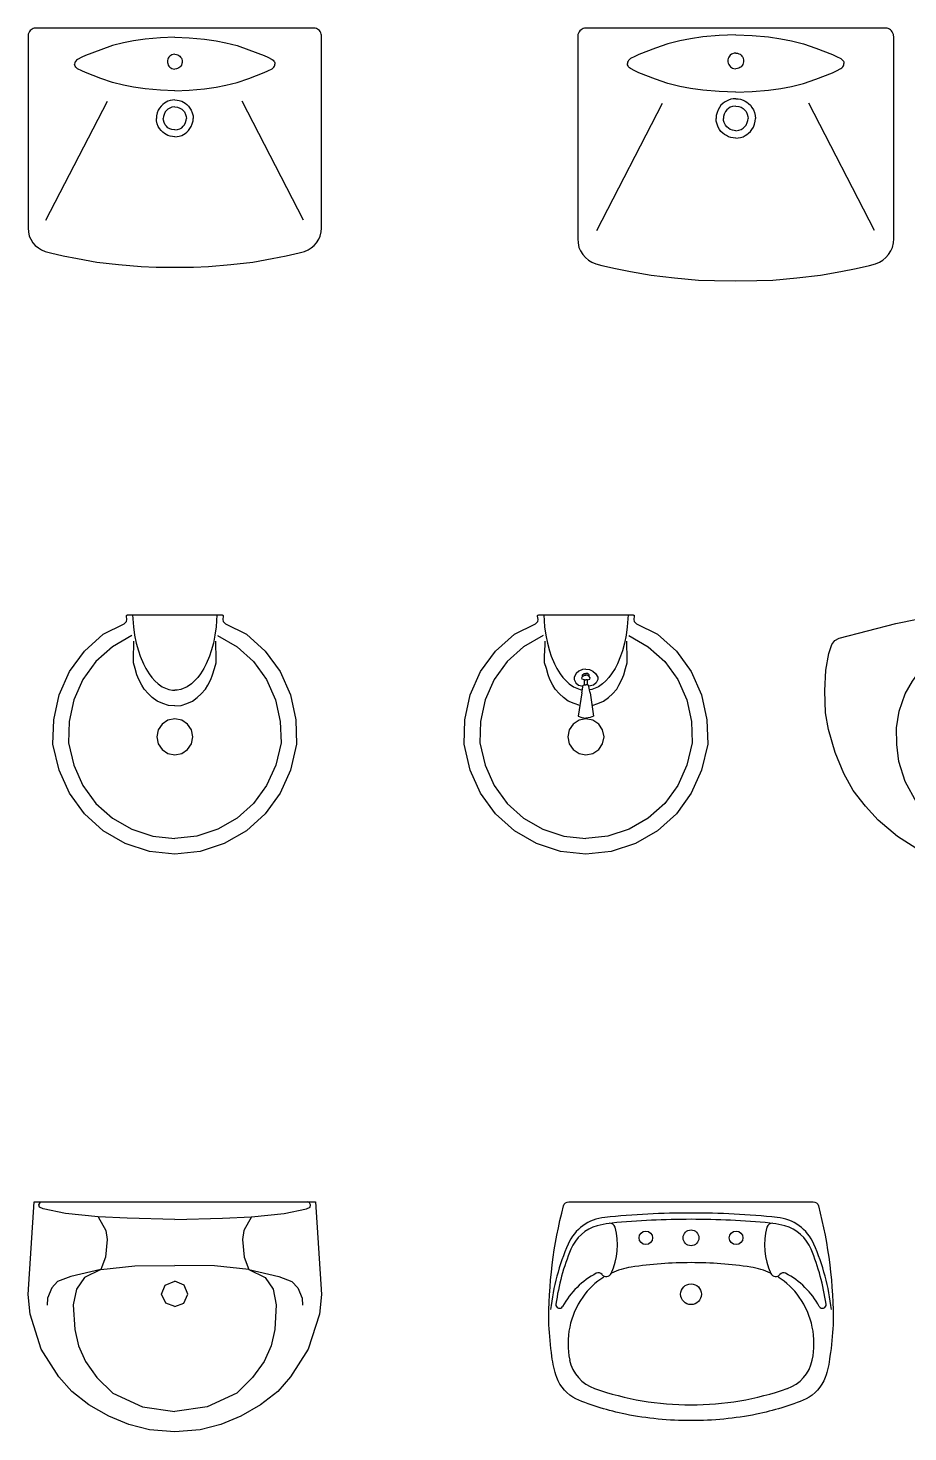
# Model space of a CAD drawing. Header units: millimetres. Extents: x 5135 to 18817, y 4023 to 17584.
# Drawn here: x 5360 to 7310, y 4063 to 7173 of the extents above; entities that cross this region are included whole.
import ezdxf

# ---------------------------------------------------------------- set-up
doc = ezdxf.new("R2010")
doc.units = ezdxf.units.MM
doc.layers.add('cad-block.com', color=250, linetype='Continuous')

# ---------------------------------------------------------------- blocks, each defined once
blk = doc.blocks.new('washbasin 97_top_cad-block.com')
at = {"color": 0}
for p, q in [((-91.5, -28.3), (-113.4, -32.5)), ((-65.7, -24.4), (-91.5, -28.3)), ((-31.9, -21.6), (-65.7, -24.4)), ((0, -20.4), (-31.9, -21.6)), ((0, -20.4), (31.9, -21.6)), ((31.9, -21.6), (65.7, -24.4)), ((65.7, -24.4), (91.5, -28.3)), ((91.5, -28.3), (113.4, -32.5)), ((-198.1, -60.7), (-206.3, -64.6)), ((-163.8, -47.8), (-198.1, -60.7)), ((-138.1, -38.7), (-163.8, -47.8)), ((-113.4, -32.5), (-138.1, -38.7)), ((-8.9, -60.6), (-11.2, -62.4)), ((-6.5, -59.3), (-8.9, -60.6)), ((-3.5, -58.4), (-6.5, -59.3)), ((0, -57.9), (-3.5, -58.4)), ((0, -57.9), (3.5, -58.4)), ((3.5, -58.4), (6.5, -59.3)), ((6.5, -59.3), (8.9, -60.6)), ((8.9, -60.6), (11.2, -62.4)), ((113.4, -32.5), (138.1, -38.7)), ((138.1, -38.7), (163.8, -47.8)), ((163.8, -47.8), (198.1, -60.7)), ((198.1, -60.7), (206.3, -64.6)), ((-221.6, -77), (-221.9, -79.7)), ((-221.6, -82.4), (-221.9, -79.7)), ((-220.7, -74.8), (-221.6, -77)), ((-220.7, -84.5), (-221.6, -82.4)), ((-219.5, -73), (-220.7, -74.8)), ((-219.5, -86.3), (-220.7, -84.5)), ((-217.6, -70.9), (-219.5, -73)), ((-217.6, -88.4), (-219.5, -86.3)), ((-215.5, -69.4), (-217.6, -70.9)), ((-215.5, -89.9), (-217.6, -88.4)), ((-206.3, -64.6), (-215.5, -69.4)), ((-206.3, -94.7), (-215.5, -89.9)), ((-16.2, -72), (-16.3, -74)), ((-16.3, -74), (-16.1, -76.1)), ((-15.6, -69.2), (-16.2, -72)), ((-16.1, -76.1), (-15.7, -78.8)), ((-15.7, -78.8), (-14.5, -81.8)), ((-14.5, -66.8), (-15.6, -69.2)), ((-13, -64.5), (-14.5, -66.8)), ((-14.5, -81.8), (-13.1, -84)), ((-13.1, -84), (-11, -86.3)), ((-11.2, -62.4), (-13, -64.5)), ((-11, -86.3), (-8.8, -88.1)), ((-8.8, -88.1), (-6.3, -89.2)), ((-6.3, -89.2), (-3.6, -90.3)), ((-3.6, -90.3), (0, -90.9)), ((3.6, -90.3), (0, -90.9)), ((6.3, -89.2), (3.6, -90.3)), ((8.8, -88.1), (6.3, -89.2)), ((11, -86.3), (8.8, -88.1)), ((13.1, -84), (11, -86.3)), ((11.2, -62.4), (13, -64.5)), ((13, -64.5), (14.5, -66.8)), ((14.5, -81.8), (13.1, -84)), ((14.5, -66.8), (15.6, -69.2)), ((15.7, -78.8), (14.5, -81.8)), ((15.6, -69.2), (16.2, -72)), ((16.1, -76.1), (15.7, -78.8)), ((16.3, -74), (16.1, -76.1)), ((16.2, -72), (16.3, -74)), ((206.3, -64.6), (215.5, -69.4)), ((206.3, -94.7), (215.5, -89.9)), ((215.5, -69.4), (217.6, -70.9)), ((215.5, -89.9), (217.6, -88.4)), ((217.6, -70.9), (219.5, -73)), ((217.6, -88.4), (219.5, -86.3)), ((219.5, -73), (220.7, -74.8)), ((219.5, -86.3), (220.7, -84.5)), ((220.7, -74.8), (221.6, -77)), ((220.7, -84.5), (221.6, -82.4)), ((221.6, -77), (221.9, -79.7)), ((221.6, -82.4), (221.9, -79.7)), ((-198.1, -98.7), (-206.3, -94.7)), ((-163.8, -111.6), (-198.1, -98.7)), ((-138.1, -120.6), (-163.8, -111.6)), ((-113.4, -126.8), (-138.1, -120.6)), ((113.4, -126.8), (138.1, -120.6)), ((138.1, -120.6), (163.8, -111.6)), ((163.8, -111.6), (198.1, -98.7)), ((198.1, -98.7), (206.3, -94.7)), ((-91.5, -131.1), (-113.4, -126.8)), ((-65.7, -134.9), (-91.5, -131.1)), ((-31.9, -137.8), (-65.7, -134.9)), ((0, -139), (-31.9, -137.8)), ((0, -139), (31.9, -137.8)), ((31.9, -137.8), (65.7, -134.9)), ((65.7, -134.9), (91.5, -131.1)), ((91.5, -131.1), (113.4, -126.8)), ((-285.5, -425.3), (-149.4, -161.7)), ((-36.6, -182), (-38.7, -188)), ((-33.6, -177.2), (-36.6, -182)), ((-30.5, -172.9), (-33.6, -177.2)), ((-26.7, -169.3), (-30.5, -172.9)), ((-23, -166.3), (-26.7, -169.3)), ((-21.4, -185.8), (-23.9, -191.1)), ((-19.4, -164.3), (-23, -166.3)), ((-18.4, -182.4), (-21.4, -185.8)), ((-15.3, -162), (-19.4, -164.3)), ((-15.3, -179.4), (-18.4, -182.4)), ((-10, -160.5), (-15.3, -162)), ((-11.3, -177.1), (-15.3, -179.4)), ((-6.3, -175.3), (-11.3, -177.1)), ((-5.4, -159.7), (-10, -160.5)), ((0, -174.4), (-6.3, -175.3)), ((0, -159.2), (-5.4, -159.7)), ((0, -159.2), (5.4, -159.7)), ((0, -174.4), (6.3, -175.3)), ((5.4, -159.7), (10, -160.5)), ((6.3, -175.3), (11.3, -177.1)), ((10, -160.5), (15.3, -162)), ((11.3, -177.1), (15.3, -179.4)), ((15.3, -162), (19.4, -164.3)), ((15.3, -179.4), (18.4, -182.4)), ((18.4, -182.4), (21.4, -185.8)), ((19.4, -164.3), (23, -166.3)), ((21.4, -185.8), (23.9, -191.1)), ((23, -166.3), (26.7, -169.3)), ((26.7, -169.3), (30.5, -172.9)), ((30.5, -172.9), (33.6, -177.2)), ((33.6, -177.2), (36.6, -182)), ((36.6, -182), (38.7, -188)), ((285.5, -425.3), (149.4, -161.7)), ((-40.6, -194.3), (-40.8, -200)), ((-40.6, -205.7), (-40.8, -200)), ((-38.7, -188), (-40.6, -194.3)), ((-38.7, -212), (-40.6, -205.7)), ((-36.6, -218), (-38.7, -212)), ((-25.3, -195.9), (-25.6, -200)), ((-25.3, -204.1), (-25.6, -200)), ((-23.9, -191.1), (-25.3, -195.9)), ((-23.9, -208.9), (-25.3, -204.1)), ((-21.4, -214.2), (-23.9, -208.9)), ((-18.4, -217.6), (-21.4, -214.2)), ((-15.3, -220.6), (-18.4, -217.6)), ((15.3, -220.6), (18.4, -217.6)), ((18.4, -217.6), (21.4, -214.2)), ((21.4, -214.2), (23.9, -208.9)), ((23.9, -191.1), (25.3, -195.9)), ((23.9, -208.9), (25.3, -204.1)), ((25.3, -195.9), (25.6, -200)), ((25.3, -204.1), (25.6, -200)), ((36.6, -218), (38.7, -212)), ((38.7, -188), (40.6, -194.3)), ((38.7, -212), (40.6, -205.7)), ((40.6, -194.3), (40.8, -200)), ((40.6, -205.7), (40.8, -200)), ((-33.6, -222.8), (-36.6, -218)), ((-30.5, -227.1), (-33.6, -222.8)), ((-26.7, -230.7), (-30.5, -227.1)), ((-23, -233.7), (-26.7, -230.7)), ((-19.4, -235.7), (-23, -233.7)), ((-15.3, -238), (-19.4, -235.7)), ((-11.3, -222.9), (-15.3, -220.6)), ((-10, -239.5), (-15.3, -238)), ((-6.3, -224.7), (-11.3, -222.9)), ((-5.4, -240.3), (-10, -239.5)), ((0, -225.6), (-6.3, -224.7)), ((0, -240.8), (-5.4, -240.3)), ((0, -225.6), (6.3, -224.7)), ((0, -240.8), (5.4, -240.3)), ((5.4, -240.3), (10, -239.5)), ((6.3, -224.7), (11.3, -222.9)), ((10, -239.5), (15.3, -238)), ((11.3, -222.9), (15.3, -220.6)), ((15.3, -238), (19.4, -235.7)), ((19.4, -235.7), (23, -233.7)), ((23, -233.7), (26.7, -230.7)), ((26.7, -230.7), (30.5, -227.1)), ((30.5, -227.1), (33.6, -222.8)), ((33.6, -222.8), (36.6, -218))]:
    blk.add_line(p, q, dxfattribs=at)
blk.add_lwpolyline([(-319.3, -467.6), (-314.3, -475.4), (-309, -481.5), (-302.3, -487.1), (-295.6, -491.5), (-287.3, -494.7), (-275.2, -497.8), (-247, -504.3), (-215.6, -510.3), (-173.1, -518.2), (-124.4, -523.8), (-74.6, -528.3), (-41.5, -529.4), (0, -530), (41.5, -529.4), (74.6, -528.3), (124.4, -523.8), (173.1, -518.2), (215.6, -510.3), (247, -504.3), (275.2, -497.8), (287.3, -494.7), (295.6, -491.5), (302.3, -487.1), (309, -481.5), (314.3, -475.4), (319.3, -467.6), (322.4, -460.6), (324.4, -451.3), (325, -443), (325, -17.4), (325, -15.7), (324.5, -13.1), (323.5, -10.2), (322.2, -7.8), (320.4, -5.6), (318.2, -3.6), (316.1, -2.1), (313.7, -1.1), (311.3, -0.3), (307.6, 0), (0, 0), (-307.6, 0), (-311.3, -0.3), (-313.7, -1.1), (-316.1, -2.1), (-318.2, -3.6), (-320.4, -5.6), (-322.2, -7.8), (-323.5, -10.2), (-324.5, -13.1), (-325, -15.7), (-325, -17.4), (-325, -443), (-324.4, -451.3), (-322.4, -460.6)], close=True, dxfattribs=at)
blk = doc.blocks.new('washbasin 98_top_cad-block.com')
at = {"color": 0}
for p, q in [((-123.8, -28.3), (-150.2, -34.9)), ((-100.3, -23.7), (-123.8, -28.3)), ((-72.9, -19.6), (-100.3, -23.7)), ((-36.7, -16.6), (-72.9, -19.6)), ((0, -15.2), (-36.7, -16.6)), ((0, -15.2), (36.7, -16.6)), ((36.7, -16.6), (72.9, -19.6)), ((72.9, -19.6), (100.3, -23.7)), ((100.3, -23.7), (123.8, -28.3)), ((123.8, -28.3), (150.2, -34.9)), ((-214.3, -58.3), (-223.1, -62.6)), ((-177.7, -44.6), (-214.3, -58.3)), ((-150.2, -34.9), (-177.7, -44.6)), ((-12, -60), (-13.9, -62.2)), ((-9.6, -58.1), (-12, -60)), ((-7, -56.7), (-9.6, -58.1)), ((-3.7, -55.7), (-7, -56.7)), ((0, -55.2), (-3.7, -55.7)), ((0, -55.2), (3.7, -55.7)), ((3.7, -55.7), (7, -56.7)), ((7, -56.7), (9.6, -58.1)), ((9.6, -58.1), (12, -60)), ((12, -60), (13.9, -62.2)), ((150.2, -34.9), (177.7, -44.6)), ((177.7, -44.6), (214.3, -58.3)), ((214.3, -58.3), (223.1, -62.6)), ((-239.4, -75.8), (-239.8, -78.7)), ((-239.4, -81.5), (-239.8, -78.7)), ((-238.5, -73.5), (-239.4, -75.8)), ((-238.5, -83.8), (-239.4, -81.5)), ((-237.2, -71.5), (-238.5, -73.5)), ((-237.2, -85.8), (-238.5, -83.8)), ((-235.2, -69.3), (-237.2, -71.5)), ((-235.2, -88), (-237.2, -85.8)), ((-232.9, -67.7), (-235.2, -69.3)), ((-232.9, -89.6), (-235.2, -88)), ((-223.1, -62.6), (-232.9, -67.7)), ((-223.1, -94.8), (-232.9, -89.6)), ((-17.3, -70.3), (-17.4, -72.4)), ((-17.4, -72.4), (-17.2, -74.6)), ((-16.7, -67.3), (-17.3, -70.3)), ((-17.2, -74.6), (-16.8, -77.5)), ((-16.8, -77.5), (-15.5, -80.7)), ((-15.5, -64.7), (-16.7, -67.3)), ((-13.9, -62.2), (-15.5, -64.7)), ((-15.5, -80.7), (-14, -83)), ((-14, -83), (-11.8, -85.5)), ((-11.8, -85.5), (-9.4, -87.5)), ((-9.4, -87.5), (-6.8, -88.7)), ((-6.8, -88.7), (-3.8, -89.8)), ((-3.8, -89.8), (0, -90.4)), ((3.8, -89.8), (0, -90.4)), ((6.8, -88.7), (3.8, -89.8)), ((9.4, -87.5), (6.8, -88.7)), ((11.8, -85.5), (9.4, -87.5)), ((14, -83), (11.8, -85.5)), ((13.9, -62.2), (15.5, -64.7)), ((15.5, -80.7), (14, -83)), ((15.5, -64.7), (16.7, -67.3)), ((16.8, -77.5), (15.5, -80.7)), ((16.7, -67.3), (17.3, -70.3)), ((17.2, -74.6), (16.8, -77.5)), ((17.4, -72.4), (17.2, -74.6)), ((17.3, -70.3), (17.4, -72.4)), ((223.1, -62.6), (232.9, -67.7)), ((223.1, -94.8), (232.9, -89.6)), ((232.9, -67.7), (235.2, -69.3)), ((232.9, -89.6), (235.2, -88)), ((235.2, -69.3), (237.2, -71.5)), ((235.2, -88), (237.2, -85.8)), ((237.2, -71.5), (238.5, -73.5)), ((237.2, -85.8), (238.5, -83.8)), ((238.5, -73.5), (239.4, -75.8)), ((238.5, -83.8), (239.4, -81.5)), ((239.4, -75.8), (239.8, -78.7)), ((239.4, -81.5), (239.8, -78.7)), ((-214.3, -99), (-223.1, -94.8)), ((-177.7, -112.8), (-214.3, -99)), ((-150.2, -122.4), (-177.7, -112.8)), ((-123.8, -129.1), (-150.2, -122.4)), ((123.8, -129.1), (150.2, -122.4)), ((150.2, -122.4), (177.7, -112.8)), ((177.7, -112.8), (214.3, -99)), ((214.3, -99), (223.1, -94.8)), ((-100.3, -133.6), (-123.8, -129.1)), ((-72.9, -137.7), (-100.3, -133.6)), ((-36.7, -140.8), (-72.9, -137.7)), ((0, -142.1), (-36.7, -140.8)), ((0, -142.1), (36.7, -140.8)), ((36.7, -140.8), (72.9, -137.7)), ((72.9, -137.7), (100.3, -133.6)), ((100.3, -133.6), (123.8, -129.1)), ((-307.7, -448.1), (-162.2, -166.3)), ((-39.1, -180.8), (-41.4, -187.2)), ((-35.9, -175.7), (-39.1, -180.8)), ((-32.6, -171.1), (-35.9, -175.7)), ((-28.5, -167.2), (-32.6, -171.1)), ((-24.6, -164), (-28.5, -167.2)), ((-22.9, -184.9), (-25.5, -190.5)), ((-20.7, -161.9), (-24.6, -164)), ((-19.7, -181.2), (-22.9, -184.9)), ((-16.3, -159.4), (-20.7, -161.9)), ((-16.3, -178), (-19.7, -181.2)), ((-10.7, -157.8), (-16.3, -159.4)), ((-12.1, -175.5), (-16.3, -178)), ((-6.8, -173.5), (-12.1, -175.5)), ((-5.7, -156.9), (-10.7, -157.8)), ((0, -172.7), (-6.8, -173.5)), ((0, -156.4), (-5.7, -156.9)), ((0, -156.4), (5.7, -156.9)), ((0, -172.7), (6.8, -173.5)), ((5.7, -156.9), (10.7, -157.8)), ((6.8, -173.5), (12.1, -175.5)), ((10.7, -157.8), (16.3, -159.4)), ((12.1, -175.5), (16.3, -178)), ((16.3, -159.4), (20.7, -161.9)), ((16.3, -178), (19.7, -181.2)), ((19.7, -181.2), (22.9, -184.9)), ((20.7, -161.9), (24.6, -164)), ((22.9, -184.9), (25.5, -190.5)), ((24.6, -164), (28.5, -167.2)), ((28.5, -167.2), (32.6, -171.1)), ((32.6, -171.1), (35.9, -175.7)), ((35.9, -175.7), (39.1, -180.8)), ((39.1, -180.8), (41.4, -187.2)), ((307.7, -448.1), (162.2, -166.3)), ((-43.3, -193.9), (-43.6, -200)), ((-43.3, -206.1), (-43.6, -200)), ((-41.4, -187.2), (-43.3, -193.9)), ((-41.4, -212.8), (-43.3, -206.1)), ((-39.1, -219.2), (-41.4, -212.8)), ((-27.1, -195.6), (-27.3, -200)), ((-27.1, -204.4), (-27.3, -200)), ((-25.5, -190.5), (-27.1, -195.6)), ((-25.5, -209.5), (-27.1, -204.4)), ((-22.9, -215.1), (-25.5, -209.5)), ((-19.7, -218.8), (-22.9, -215.1)), ((19.7, -218.8), (22.9, -215.1)), ((22.9, -215.1), (25.5, -209.5)), ((25.5, -190.5), (27.1, -195.6)), ((25.5, -209.5), (27.1, -204.4)), ((27.1, -195.6), (27.3, -200)), ((27.1, -204.4), (27.3, -200)), ((39.1, -219.2), (41.4, -212.8)), ((41.4, -187.2), (43.3, -193.9)), ((41.4, -212.8), (43.3, -206.1)), ((43.3, -193.9), (43.6, -200)), ((43.3, -206.1), (43.6, -200)), ((-35.9, -224.3), (-39.1, -219.2)), ((-32.6, -228.9), (-35.9, -224.3)), ((-28.5, -232.8), (-32.6, -228.9)), ((-24.6, -236), (-28.5, -232.8)), ((-20.7, -238.1), (-24.6, -236)), ((-16.3, -240.6), (-20.7, -238.1)), ((-16.3, -222), (-19.7, -218.8)), ((-12.1, -224.5), (-16.3, -222)), ((-10.7, -242.2), (-16.3, -240.6)), ((-6.8, -226.5), (-12.1, -224.5)), ((-5.7, -243.1), (-10.7, -242.2)), ((0, -227.3), (-6.8, -226.5)), ((0, -243.6), (-5.7, -243.1)), ((0, -227.3), (6.8, -226.5)), ((0, -243.6), (5.7, -243.1)), ((5.7, -243.1), (10.7, -242.2)), ((6.8, -226.5), (12.1, -224.5)), ((10.7, -242.2), (16.3, -240.6)), ((12.1, -224.5), (16.3, -222)), ((16.3, -222), (19.7, -218.8)), ((16.3, -240.6), (20.7, -238.1)), ((20.7, -238.1), (24.6, -236)), ((24.6, -236), (28.5, -232.8)), ((28.5, -232.8), (32.6, -228.9)), ((32.6, -228.9), (35.9, -224.3)), ((35.9, -224.3), (39.1, -219.2))]:
    blk.add_line(p, q, dxfattribs=at)
blk.add_lwpolyline([(-187.6, -547.4), (-135.6, -553.4), (-82.4, -558.1), (-47, -559.4), (0, -560), (47, -559.4), (82.4, -558.1), (135.6, -553.4), (187.6, -547.4), (233.1, -539), (266.6, -532.6), (296.8, -525.6), (309.7, -522.3), (318.6, -518.8), (325.8, -514.2), (332.9, -508.2), (338.5, -501.6), (343.9, -493.3), (347.2, -485.8), (349.3, -475.9), (350, -467), (350, -18.6), (349.9, -16.8), (349.4, -14), (348.3, -10.9), (346.9, -8.4), (345.1, -6), (342.7, -3.9), (340.5, -2.3), (337.9, -1.2), (335.3, -0.4), (331.4, 0), (0, 0), (-331.4, 0), (-335.3, -0.4), (-337.9, -1.2), (-340.5, -2.3), (-342.7, -3.9), (-345.1, -6), (-346.9, -8.4), (-348.3, -10.9), (-349.4, -14), (-349.9, -16.8), (-350, -18.6), (-350, -467), (-349.3, -475.9), (-347.2, -485.8), (-343.9, -493.3), (-338.5, -501.6), (-332.9, -508.2), (-325.8, -514.2), (-318.6, -518.8), (-309.7, -522.3), (-296.8, -525.6), (-266.6, -532.6), (-233.1, -539)], close=True, dxfattribs=at)
blk = doc.blocks.new('washbasin 108_top_cad-block.com')
at = {"color": 0}
for p, q in [((-93.5, 0), (-91.6, -26.6)), ((93.5, 0), (91.6, -26.6)), ((-91.6, -26.6), (-89, -44.7)), ((91.6, -26.6), (89, -44.7)), ((-94.9, -45.4, 0), (-138.1, -70.4, 0)), ((-90.6, -66.2), (-90.6, -58.4)), ((-89, -44.7), (-85.4, -62.6)), ((89, -44.7), (85.4, -62.6)), ((90.6, -66.2), (90.6, -58.4)), ((94.9, -45.4, 0), (138.1, -70.4, 0)), ((-138.1, -70.4, 0), (-174.6, -103.2, 0)), ((-91.6, -91.5), (-90.6, -66.2)), ((-91.6, -106.1), (-91.6, -91.5)), ((-85.4, -62.6), (-80.7, -79.6)), ((-80.7, -79.6), (-76.7, -91.4)), ((-76.7, -91.4), (-69.6, -108.3)), ((76.7, -91.4), (69.6, -108.3)), ((80.7, -79.6), (76.7, -91.4)), ((85.4, -62.6), (80.7, -79.6)), ((91.6, -91.5), (90.6, -66.2)), ((91.6, -106.1), (91.6, -91.5)), ((138.1, -70.4, 0), (174.6, -103.2, 0)), ((-174.6, -103.2, 0), (-203.4, -142.9, 0)), ((-87.7, -118.8), (-91.6, -106.1)), ((-83.8, -132.4), (-87.7, -118.8)), ((-69.6, -108.3), (-64.4, -118.4)), ((-64.4, -118.4), (-56.9, -130.5)), ((64.4, -118.4), (56.9, -130.5)), ((69.6, -108.3), (64.4, -118.4)), ((83.8, -132.4), (87.7, -118.8)), ((87.7, -118.8), (91.6, -106.1)), ((174.6, -103.2, 0), (203.4, -142.9, 0)), ((-203.4, -142.9, 0), (-223.4, -187.8, 0)), ((-79.9, -143.1), (-83.8, -132.4)), ((-73.1, -155.8), (-79.9, -143.1)), ((-56.9, -130.5), (-51, -138.4)), ((-51, -138.4), (-43.9, -146.2)), ((-43.9, -146.2), (-36.9, -152.6)), ((-36.9, -152.6), (-27.7, -159)), ((36.9, -152.6), (27.7, -159)), ((43.9, -146.2), (36.9, -152.6)), ((51, -138.4), (43.9, -146.2)), ((56.9, -130.5), (51, -138.4)), ((73.1, -155.8), (79.9, -143.1)), ((79.9, -143.1), (83.8, -132.4)), ((203.4, -142.9, 0), (223.4, -187.8, 0)), ((-68.2, -164.5), (-73.1, -155.8)), ((-58.5, -175.2), (-68.2, -164.5)), ((-49.8, -183), (-58.5, -175.2)), ((-39.1, -190.8), (-49.8, -183)), ((-27.7, -159), (-13.1, -165.1)), ((-13.1, -165.1), (-5.2, -166.6)), ((-5.2, -166.6), (0, -166.9)), ((5.2, -166.6), (0, -166.9)), ((13.1, -165.1), (5.2, -166.6)), ((27.7, -159), (13.1, -165.1)), ((39.1, -190.8), (49.8, -183)), ((49.8, -183), (58.5, -175.2)), ((58.5, -175.2), (68.2, -164.5)), ((68.2, -164.5), (73.1, -155.8)), ((-223.4, -187.8, 0), (-233.7, -236.4, 0)), ((-26.4, -196.6), (-39.1, -190.8)), ((-13.8, -200.5), (-26.4, -196.6)), ((0, -201.3), (-13.8, -200.5)), ((0, -201.3), (13.8, -200.5)), ((13.8, -200.5), (26.4, -196.6)), ((26.4, -196.6), (39.1, -190.8)), ((223.4, -187.8, 0), (233.7, -236.4, 0)), ((-233.7, -236.4, 0), (-235.4, -283.2, 0)), ((-28.3, -241.7), (-37, -254.7)), ((-15.3, -233), (-28.3, -241.7)), ((0, -229.9), (-15.3, -233)), ((15.3, -233), (0, -229.9)), ((28.3, -241.7), (15.3, -233)), ((37, -254.7), (28.3, -241.7)), ((233.7, -236.4, 0), (235.4, -283.2, 0)), ((-37, -254.7), (-40.1, -270)), ((-40.1, -270), (-37, -285.3)), ((40.1, -270), (37, -254.7)), ((37, -285.3), (40.1, -270)), ((-235.4, -283.2, 0), (-223.6, -332.6, 0)), ((-37, -285.3), (-28.3, -298.3)), ((-28.3, -298.3), (-15.3, -307)), ((-15.3, -307), (0, -310.1)), ((0, -310.1), (15.3, -307)), ((15.3, -307), (28.3, -298.3)), ((28.3, -298.3), (37, -285.3)), ((235.4, -283.2, 0), (223.6, -332.6, 0)), ((-223.6, -332.6, 0), (-203.4, -377.8, 0)), ((223.6, -332.6, 0), (203.4, -377.8, 0)), ((-203.4, -377.8, 0), (-174.6, -417.6, 0)), ((203.4, -377.8, 0), (174.6, -417.6, 0)), ((-174.6, -417.6, 0), (-138.1, -450.4, 0)), ((174.6, -417.6, 0), (138.1, -450.4, 0)), ((-138.1, -450.4, 0), (-95.5, -475, 0)), ((138.1, -450.4, 0), (95.5, -475, 0)), ((-95.5, -475, 0), (-48.8, -490.2, 0)), ((-48.8, -490.2, 0), (0, -495.3, 0)), ((48.8, -490.2, 0), (0, -495.3, 0)), ((95.5, -475, 0), (48.8, -490.2, 0))]:
    blk.add_line(p, q, dxfattribs=at)
blk.add_lwpolyline([(-56.1, -524.1), (-109.7, -506.7), (-158.5, -478.5), (-200.4, -440.8), (-233.5, -395.2), (-256.4, -343.7), (-270, -286.7), (-268.1, -232.2), (-256.4, -177.1), (-233.5, -125.6), (-200.4, -80), (-158.5, -42.3), (-112.1, -20.1), (-106.9, -14.6), (-106.2, -9.9), (-107.2, -2.7, -0.438249), (-104.7, 0), (0, 0), (104.7, 0, -0.438249), (107.2, -2.7), (106.2, -9.9), (106.9, -14.6), (112.1, -20.1), (158.5, -42.3), (200.4, -80), (233.5, -125.6), (256.4, -177.1), (268.1, -232.2), (270, -286.7), (256.4, -343.7), (233.5, -395.2), (200.4, -440.8), (158.5, -478.5), (109.7, -506.7), (56.1, -524.1), (0, -530)], format="xyb", close=True, dxfattribs=at)
blk = doc.blocks.new('washbasin 109_top_cad-block.com')
at = {"color": 0}
for p, q in [((-93.5, 0), (-91.6, -26.6)), ((93.5, 0), (91.6, -26.6)), ((-91.6, -26.6), (-89, -44.7)), ((91.6, -26.6), (89, -44.7)), ((-94.9, -45.4, 0), (-138.1, -70.4, 0)), ((-90.6, -66.2), (-90.6, -58.4)), ((-89, -44.7), (-85.4, -62.6)), ((89, -44.7), (85.4, -62.6)), ((90.6, -66.2), (90.6, -58.4)), ((94.9, -45.4, 0), (138.1, -70.4, 0)), ((-138.1, -70.4, 0), (-174.6, -103.2, 0)), ((-91.6, -91.5), (-90.6, -66.2)), ((-91.6, -106.1), (-91.6, -91.5)), ((-85.4, -62.6), (-80.7, -79.6)), ((-80.7, -79.6), (-76.7, -91.4)), ((-76.7, -91.4), (-69.6, -108.3)), ((76.7, -91.4), (69.6, -108.3)), ((80.7, -79.6), (76.7, -91.4)), ((85.4, -62.6), (80.7, -79.6)), ((91.6, -91.5), (90.6, -66.2)), ((91.6, -106.1), (91.6, -91.5)), ((138.1, -70.4, 0), (174.6, -103.2, 0)), ((-174.6, -103.2, 0), (-203.4, -142.9, 0)), ((-87.7, -118.8), (-91.6, -106.1)), ((-83.8, -132.4), (-87.7, -118.8)), ((-69.6, -108.3), (-64.4, -118.4)), ((-64.4, -118.4), (-56.9, -130.5)), ((64.4, -118.4), (56.9, -130.5)), ((69.6, -108.3), (64.4, -118.4)), ((83.8, -132.4), (87.7, -118.8)), ((87.7, -118.8), (91.6, -106.1)), ((174.6, -103.2, 0), (203.4, -142.9, 0)), ((-203.4, -142.9, 0), (-223.4, -187.8, 0)), ((-79.9, -143.1), (-83.8, -132.4)), ((-73.1, -155.8), (-79.9, -143.1)), ((-56.9, -130.5), (-51, -138.4)), ((-51, -138.4), (-43.9, -146.2)), ((-43.9, -146.2), (-36.9, -152.6)), ((-36.9, -152.6), (-27.7, -159)), ((-3.1, -144.1), (0, -144.1)), ((3.1, -144.1), (0, -144.1)), ((36.9, -152.6), (27.7, -159)), ((43.9, -146.2), (36.9, -152.6)), ((51, -138.4), (43.9, -146.2)), ((56.9, -130.5), (51, -138.4)), ((73.1, -155.8), (79.9, -143.1)), ((79.9, -143.1), (83.8, -132.4)), ((203.4, -142.9, 0), (223.4, -187.8, 0)), ((-68.2, -164.5), (-73.1, -155.8)), ((-58.5, -175.2), (-68.2, -164.5)), ((-49.8, -183), (-58.5, -175.2)), ((-39.1, -190.8), (-49.8, -183)), ((-27.7, -159), (-13.1, -165.1)), ((-9.3, -172.3), (-17, -224.2)), ((-13.1, -165.1), (-8.1, -166.1)), ((13.1, -165.1), (8.1, -166.1)), ((9.3, -172.3), (17, -224.2)), ((27.7, -159), (13.1, -165.1)), ((39.1, -190.8), (49.8, -183)), ((49.8, -183), (58.5, -175.2)), ((58.5, -175.2), (68.2, -164.5)), ((68.2, -164.5), (73.1, -155.8)), ((-223.4, -187.8, 0), (-233.7, -236.4, 0)), ((-26.4, -196.6), (-39.1, -190.8)), ((-13.8, -200.5), (-26.4, -196.6)), ((-13.5, -200.5), (-13.8, -200.5)), ((13.5, -200.5), (13.8, -200.5)), ((13.8, -200.5), (26.4, -196.6)), ((26.4, -196.6), (39.1, -190.8)), ((223.4, -187.8, 0), (233.7, -236.4, 0)), ((-233.7, -236.4, 0), (-235.4, -283.2, 0)), ((-28.3, -241.7), (-37, -254.7)), ((-15.3, -233), (-28.3, -241.7)), ((-17, -224.2), (-9.3, -227.3)), ((0, -229.9), (-15.3, -233)), ((-9.3, -227.3), (0, -228.4)), ((9.3, -227.3), (0, -228.4)), ((15.3, -233), (0, -229.9)), ((17, -224.2), (9.3, -227.3)), ((28.3, -241.7), (15.3, -233)), ((37, -254.7), (28.3, -241.7)), ((233.7, -236.4, 0), (235.4, -283.2, 0)), ((-37, -254.7), (-40.1, -270)), ((-40.1, -270), (-37, -285.3)), ((40.1, -270), (37, -254.7)), ((37, -285.3), (40.1, -270)), ((-235.4, -283.2, 0), (-223.6, -332.6, 0)), ((-37, -285.3), (-28.3, -298.3)), ((-28.3, -298.3), (-15.3, -307)), ((-15.3, -307), (0, -310.1)), ((0, -310.1), (15.3, -307)), ((15.3, -307), (28.3, -298.3)), ((28.3, -298.3), (37, -285.3)), ((235.4, -283.2, 0), (223.6, -332.6, 0)), ((-223.6, -332.6, 0), (-203.4, -377.8, 0)), ((223.6, -332.6, 0), (203.4, -377.8, 0)), ((-203.4, -377.8, 0), (-174.6, -417.6, 0)), ((203.4, -377.8, 0), (174.6, -417.6, 0)), ((-174.6, -417.6, 0), (-138.1, -450.4, 0)), ((174.6, -417.6, 0), (138.1, -450.4, 0)), ((-138.1, -450.4, 0), (-95.5, -475, 0)), ((138.1, -450.4, 0), (95.5, -475, 0)), ((-95.5, -475, 0), (-48.8, -490.2, 0)), ((-48.8, -490.2, 0), (0, -495.3, 0)), ((48.8, -490.2, 0), (0, -495.3, 0)), ((95.5, -475, 0), (48.8, -490.2, 0))]:
    blk.add_line(p, q, dxfattribs=at)
blk.add_lwpolyline([(-56.1, -524.1), (-109.7, -506.7), (-158.5, -478.5), (-200.4, -440.8), (-233.5, -395.2), (-256.4, -343.7), (-270, -286.7), (-268.1, -232.2), (-256.4, -177.1), (-233.5, -125.6), (-200.4, -80), (-158.5, -42.3), (-112.1, -20.1), (-106.9, -14.6), (-106.2, -9.9), (-107.2, -2.7, -0.438249), (-104.7, 0), (0, 0), (104.7, 0, -0.438249), (107.2, -2.7), (106.2, -9.9), (106.9, -14.6), (112.1, -20.1), (158.5, -42.3), (200.4, -80), (233.5, -125.6), (256.4, -177.1), (268.1, -232.2), (270, -286.7), (256.4, -343.7), (233.5, -395.2), (200.4, -440.8), (158.5, -478.5), (109.7, -506.7), (56.1, -524.1), (0, -530)], format="xyb", close=True, dxfattribs=at)
for points in [[(0, -119.9), (-7.6, -120.8), (-15.6, -124.6), (-21.5, -129.9), (-26.4, -137.9), (-26.4, -143.4), (-22.6, -150.4), (-16.7, -155.3), (-6.5, -158.1)], [(0, -119.9), (7.6, -120.8), (15.6, -124.6), (21.5, -129.9), (26.4, -137.9), (26.4, -143.4), (22.6, -150.4), (16.7, -155.3), (6.5, -158.1)], [(-3.1, -154.7), (-3.1, -144.1), (-8.7, -142), (-9.3, -139.3), (-7.3, -136.8), (-7.3, -133), (-4.1, -129.9), (0, -129.9)], [(-9.3, -172.3), (-5.9, -155.3), (-2.7, -154.6), (0, -154.6)], [(-7.3, -136.8), (-2.7, -133.7), (0, -133.7)], [(3.1, -154.7), (3.1, -144.1), (8.7, -142), (9.3, -139.3), (7.3, -136.8), (7.3, -133), (4.1, -129.9), (0, -129.9)], [(7.3, -136.8), (2.7, -133.7), (0, -133.7)], [(9.3, -172.3), (5.9, -155.3), (2.7, -154.6), (0, -154.6)]]:
    blk.add_lwpolyline(points, dxfattribs=at)
blk = doc.blocks.new('washbasin 110_top_cad-block.com')
at = {"color": 0}
for p, q in [((-111.9, -59.9), (-122.1, 0)), ((-100.2, 0), (-95.7, -37.1)), ((100.2, 0), (95.7, -37.1)), ((111.9, -59.9), (122.1, 0)), ((-155.2, -89.1), (-111.9, -59.9)), ((-111.9, -59.9), (-95.7, -131.3)), ((-95.7, -37.1), (-86, -79.3)), ((95.7, -37.1), (86, -79.3)), ((111.9, -59.9), (95.7, -131.3)), ((155.2, -89.1), (111.9, -59.9)), ((-184.4, -117.2), (-155.2, -89.1)), ((-86, -79.3), (-70.8, -114)), ((86, -79.3), (70.8, -114)), ((184.4, -117.2), (155.2, -89.1)), ((-206, -146.5), (-184.4, -117.2)), ((-70.8, -114), (-52.4, -143.2)), ((70.8, -114), (52.4, -143.2)), ((206, -146.5), (184.4, -117.2)), ((-222.2, -174.6), (-206, -146.5)), ((-95.7, -131.3), (-79.5, -160.5)), ((-52.4, -143.2), (-31.9, -167)), ((52.4, -143.2), (31.9, -167)), ((95.7, -131.3), (79.5, -160.5)), ((222.2, -174.6), (206, -146.5)), ((-235.2, -213.6), (-222.2, -174.6)), ((-79.5, -160.5), (-61.1, -185.4)), ((-61.1, -185.4), (-36.2, -204.9)), ((-31.9, -167), (-13.5, -173.5)), ((-13.5, -173.5), (0, -175.1)), ((-7.2, -185.2), (-10, -186.8)), ((0, -184.5), (-7.2, -185.2)), ((13.5, -173.5), (0, -175.1)), ((0, -184.5), (7.2, -185.2)), ((7.2, -185.2), (10, -186.8)), ((31.9, -167), (13.5, -173.5)), ((61.1, -185.4), (36.2, -204.9)), ((79.5, -160.5), (61.1, -185.4)), ((235.2, -213.6), (222.2, -174.6)), ((-241.7, -250.4), (-235.2, -213.6)), ((-36.2, -204.9), (-14.6, -213.6)), ((-14.6, -213.6), (0, -215.5)), ((-10, -186.8), (-7.3, -188.8)), ((-7.3, -188.8), (0, -190.3)), ((7.3, -188.8), (0, -190.3)), ((14.6, -213.6), (0, -215.5)), ((10, -186.8), (7.3, -188.8)), ((36.2, -204.9), (14.6, -213.6)), ((241.7, -250.4), (235.2, -213.6)), ((-20, -234.3), (-37.3, -249.4)), ((0, -230.5), (-20, -234.3)), ((0, -230.5), (20, -234.3)), ((20, -234.3), (37.3, -249.4)), ((-240.6, -287.2), (-241.7, -250.4)), ((-37.3, -249.4), (-41.6, -270)), ((-41.6, -270), (-38.4, -290.6)), ((37.3, -249.4), (41.6, -270)), ((41.6, -270), (38.4, -290.6)), ((240.6, -287.2), (241.7, -250.4)), ((-236.3, -325.1), (-240.6, -287.2)), ((-38.4, -290.6), (-23.2, -306.8)), ((-23.2, -306.8), (0, -312.8)), ((23.2, -306.8), (0, -312.8)), ((38.4, -290.6), (23.2, -306.8)), ((236.3, -325.1), (240.6, -287.2)), ((-222.2, -369.4), (-236.3, -325.1)), ((222.2, -369.4), (236.3, -325.1)), ((-196.2, -416), (-222.2, -369.4)), ((196.2, -416), (222.2, -369.4)), ((-158.4, -457.1), (-196.2, -416)), ((158.4, -457.1), (196.2, -416)), ((-117.3, -487.4), (-158.4, -457.1)), ((117.3, -487.4), (158.4, -457.1)), ((-75.1, -502.6), (-117.3, -487.4)), ((75.1, -502.6), (117.3, -487.4)), ((-39.5, -510.1), (-75.1, -502.6)), ((0, -514.1), (-39.5, -510.1)), ((0, -514.1), (39.5, -510.1)), ((39.5, -510.1), (75.1, -502.6))]:
    blk.add_line(p, q, dxfattribs=at)
blk.add_lwpolyline([(0, 0), (148.1, 0), (243.2, -18.7), (368.6, -51.2), (378.4, -56.6), (384.9, -65.3), (391.4, -85.8), (397.8, -122.6), (400, -168.1), (398.9, -216.8), (392.4, -253.6), (377.3, -304.5), (357.8, -351), (337.3, -388.9), (310.3, -423.6), (282.1, -454.9), (238.9, -490.7), (198.9, -516.6), (156.7, -536.1), (117.8, -550.2), (75.6, -559.9), (25.9, -564.3), (0, -565), (0, -565), (0, -565), (-25.9, -564.3), (-75.6, -559.9), (-117.8, -550.2), (-156.7, -536.1), (-198.9, -516.6), (-238.9, -490.7), (-282.1, -454.9), (-310.3, -423.6), (-337.3, -388.9), (-357.8, -351), (-377.3, -304.5), (-392.4, -253.6), (-398.9, -216.8), (-400, -168.1), (-397.8, -122.6), (-391.4, -85.8), (-384.9, -65.3), (-378.4, -56.6), (-368.6, -51.2), (-243.2, -18.7), (-148.1, 0)], close=True, dxfattribs=at)
blk = doc.blocks.new('washbasin 120_top_cad-block.com')
at = {"color": 0}
for p, q in [((-297.7, -1.1), (-294.5, 0)), ((297.7, -1.1), (294.5, 0)), ((-301, -6.8), (-297.7, -1.1)), ((-299.6, -12), (-301, -6.8)), ((-291.9, -15.6), (-299.6, -12)), ((-242, -26), (-291.9, -15.6)), ((-170.1, -33.6), (-242, -26)), ((170.1, -33.6), (242, -26)), ((242, -26), (291.9, -15.6)), ((291.9, -15.6), (299.6, -12)), ((301, -6.8), (297.7, -1.1)), ((299.6, -12), (301, -6.8)), ((-170.1, -33.6), (-152.9, -63.6)), ((-105.8, -36.3), (-170.1, -33.6)), ((0, -39.3), (-105.8, -36.3)), ((0, -39.3), (105.8, -36.3)), ((105.8, -36.3), (170.1, -33.6)), ((170.1, -33.6), (152.9, -63.6)), ((-149.9, -83.4), (-153.8, -123)), ((-152.9, -63.6), (-149.9, -83.4)), ((152.9, -63.6), (149.9, -83.4)), ((149.9, -83.4), (153.8, -123)), ((-153.8, -123), (-163.9, -150.5)), ((153.8, -123), (163.9, -150.5)), ((-163.9, -150.5), (-230.2, -165.4)), ((-163.9, -150.5), (-200.2, -167.9)), ((-163.9, -150.5), (-88.2, -141.8)), ((-88.2, -141.8), (0, -141.6)), ((88.2, -141.8), (0, -141.6)), ((163.9, -150.5), (88.2, -141.8)), ((163.9, -150.5), (230.2, -165.4)), ((163.9, -150.5), (200.2, -167.9)), ((-259.6, -176.7), (-272.3, -190.8)), ((-230.2, -165.4), (-259.6, -176.7)), ((-200.2, -167.9), (-217.8, -193.8)), ((-29.1, -205), (-21, -184.5)), ((-21, -184.5), (0, -176)), ((21, -184.5), (0, -176)), ((29.1, -205), (21, -184.5)), ((200.2, -167.9), (217.8, -193.8)), ((230.2, -165.4), (259.6, -176.7)), ((259.6, -176.7), (272.3, -190.8)), ((-282.1, -213.4), (-283.1, -229.4)), ((-272.3, -190.8), (-282.1, -213.4)), ((-217.8, -193.8), (-224.9, -228.4)), ((-20.2, -224.6), (-29.1, -205)), ((20.2, -224.6), (29.1, -205)), ((217.8, -193.8), (224.9, -228.4)), ((272.3, -190.8), (282.1, -213.4)), ((282.1, -213.4), (283.1, -229.4)), ((-224.9, -228.4), (-221.4, -283.1)), ((0, -232.3), (-20.2, -224.6)), ((0, -232.3), (20.2, -224.6)), ((224.9, -228.4), (221.4, -283.1)), ((-221.4, -283.1), (-213.6, -318.9)), ((221.4, -283.1), (213.6, -318.9)), ((-213.6, -318.9), (-197.9, -353.8)), ((213.6, -318.9), (197.9, -353.8)), ((-197.9, -353.8), (-172.4, -389.6)), ((197.9, -353.8), (172.4, -389.6)), ((-172.4, -389.6), (-137.2, -424.4)), ((172.4, -389.6), (137.2, -424.4)), ((-137.2, -424.4), (-71.6, -454.6)), ((137.2, -424.4), (71.6, -454.6)), ((-71.6, -454.6), (0, -464.4)), ((71.6, -454.6), (0, -464.4))]:
    blk.add_line(p, q, dxfattribs=at)
blk.add_lwpolyline([(-325, -205.9), (-311.5, 0), (0, 0), (311.5, 0), (325, -205.9), (320.3, -249.2), (295.8, -326.5), (256.7, -387.7), (228.3, -420.7), (190.1, -449.9), (146, -475.3), (101.9, -493.2), (55.9, -505.4), (0, -510), (-55.9, -505.4), (-101.9, -493.2), (-146, -475.3), (-190.1, -449.9), (-228.3, -420.7), (-256.7, -387.7), (-295.8, -326.5), (-320.3, -249.2)], close=True, dxfattribs=at)
blk = doc.blocks.new('washbasin 121_top_cad-block.com')
at = {"color": 0}
blk.add_lwpolyline([(297.4, -389.5, -0.182977), (254.9, -437, -0.047935), (145.2, -470.8, -0.048815), (0, -485, -0.048782), (-145.3, -470.8, -0.047935), (-255, -437, -0.182977), (-297.5, -389.5, -0.054891), (-308, -342.5, -0.021995), (-315, -272.5, -0.066683), (-282.4, -9, -0.340996), (-270.8, 0), (0, 0), (270.7, 0, -0.340996), (282.3, -9, -0.066683), (314.9, -272.5, -0.021995), (307.9, -342.5, -0.054891)], format="xyb", close=True, dxfattribs=at)
for centre, radius in [((-100, -80), 15), ((0, -80), 17.5), ((99.9, -80), 15), ((0, -205), 23)]:
    blk.add_circle(centre, radius, dxfattribs=at)
for centre, radius, start, end in [((0, -1925), 1900, 90, 95.7696), ((0, -1923), 1898, 84.2274, 90), ((-181, -133.6), 99.5, 95.7696, 156.3875), ((-183, -139.8), 90, 105.9144, 157.3074), ((-158.3, -226.4), 180, 97.3718, 105.9144), ((-179.8, -59.7), 12, 15.2304, 97.3718), ((-313, -96), 150, 335.2405, 15.2304), ((0, -1925), 1886, 90, 95.3415), ((0, -1922.9), 1883.9, 84.6555, 90), ((312.9, -96), 150, 164.7696, 204.7595), ((179.7, -59.7), 12, 82.6282, 164.7696), ((158.2, -226.4), 180, 74.0856, 82.6282), ((180.9, -133.6), 99.5, 23.6125, 84.2304), ((182.9, -139.8), 90, 22.6926, 74.0856), ((185.9, -294.1), 500, 156.3875, 173.6665), ((185.9, -294), 489.8, 157.3074, 172.1176), ((-186, -294), 489.8, 7.8824, 22.6926), ((-186, -294.1), 500, 6.3335, 23.6125), ((-108.9, -303.1), 160, 98.461, 114.9826), ((0, -1035), 900, 90, 98.461), ((0, -1033.7), 898.7, 81.5327, 90), ((108.8, -303.1), 160, 65.0174, 81.539), ((-124, -320), 183, 117.9658, 151.1957), ((-108.9, -303.1), 160, 121.7627, 144.9871), ((-205.1, -167.2), 10, 37.5489, 117.9658), ((-187.7, -153.8), 12, 217.5489, 335.2525), ((187.6, -153.8), 12, 204.7475, 322.4511), ((108.8, -303.1), 160, 35.0129, 58.2373), ((205, -167.2), 10, 62.0342, 142.4511), ((123.9, -320), 183, 28.8043, 62.0342), ((-92.5, -314.5), 180, 144.9871, 191.6186), ((92.4, -314.5), 180, 348.3814, 35.0129), ((-291.4, -228), 8, 172.1176, 331.2225), ((291.3, -228), 8, 208.7775, 7.8824), ((-185.6, -333.7), 85, 191.6186, 250.8275), ((185.5, -333.7), 85, 289.1725, 348.3814), ((0, 200), 650, 250.8275, 270), ((0, 199.4), 649.4, 270.0001, 289.1812)]:
    blk.add_arc(centre, radius, start, end, dxfattribs=at)

msp = doc.modelspace()

# ---------------------------------------------------------------- block references
at = {"layer": 'cad-block.com'}
for name, p in [('washbasin 97_top_cad-block.com', (5685.4, 7172.6)), ('washbasin 98_top_cad-block.com', (6928.1, 7172.6)), ('washbasin 108_top_cad-block.com', (5685.4, 5872.6)), ('washbasin 109_top_cad-block.com', (6596.3, 5872.6)), ('washbasin 110_top_cad-block.com', (7525.8, 5872.6)), ('washbasin 120_top_cad-block.com', (5685.4, 4572.6)), ('washbasin 121_top_cad-block.com', (6829.1, 4572.6))]:
    msp.add_blockref(name, p, dxfattribs=at)

doc.saveas('drawing.dxf')
